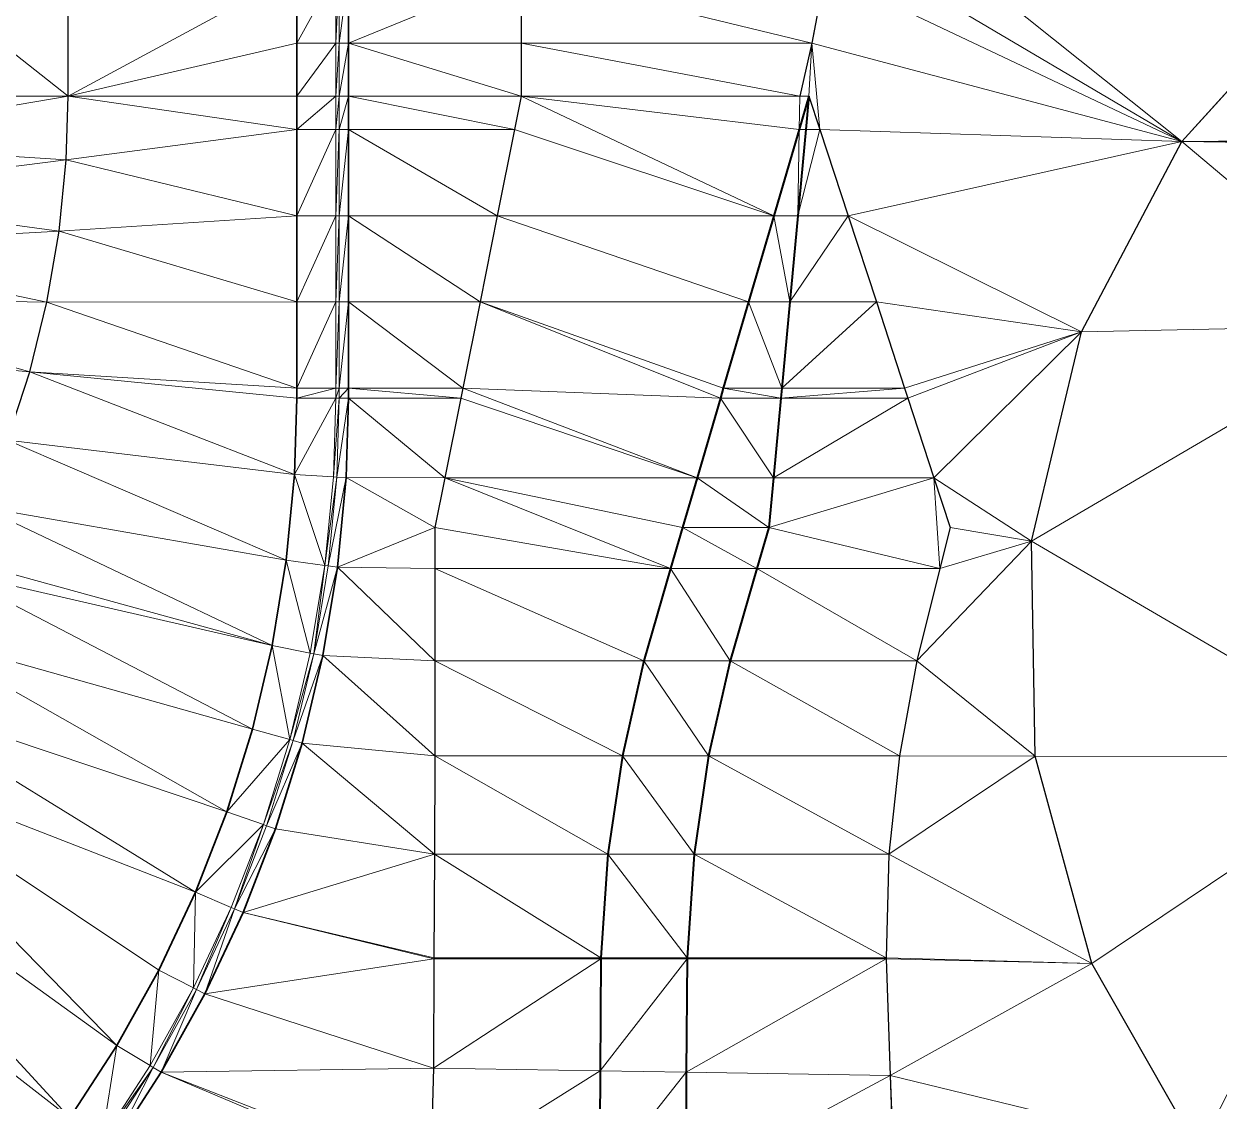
# Model space of a CAD drawing. Header units: metres. Extents: x 246428 to 246884, y 7418966 to 7419490.
# Drawn here: x 246764.42 to 246778.27, y 7419380.21 to 7419392.69 of the extents above; entities that cross this region are included whole.
import ezdxf

# ---------------------------------------------------------------- set-up
doc = ezdxf.new("R2010")
doc.units = ezdxf.units.M
doc.linetypes.add('blank name', pattern=[0])
doc.linetypes.add('HIDDEN', pattern=[9.525, 6.35, -3.175])
doc.layers.add('_12D_UNMAPPED', color=7, linetype='Continuous')
for name, color, linetype, lineweight in [('BATTER', 250, 'HIDDEN', 25), ('DRAINAGE_SWALE', 7, 'CHANNEL_DASHDOT_X4', 40), ('GRADELINES', 250, 'HIDDEN', 25)]:
    doc.layers.add(name, color=color, linetype=linetype, lineweight=lineweight)
for name, color, linetype, lineweight, true_color in [('KERB_BACK', 7, 'Continuous', 35, 0x5fd2ff), ('KERB_LINE', 7, 'Continuous', 18, 0xb9b9b9), ('KERB_LIP', 7, 'Continuous', 35, 0x5fd2ff), ('KERB_TOP', 7, 'Continuous', 18, 0xb9b9b9)]:
    doc.layers.add(name, color=color, linetype=linetype, lineweight=lineweight, true_color=true_color)
doc.styles.get("Standard").update_dxf_attribs({"font": 'romans.shx', "width": 0.65})
doc.linetypes.add('CHANNEL_DASHDOT_X4', pattern='A,6,-1,1,-1,0.004,[">",Standard,S=4,R=0,X=0,Y=-1.7144],0.004,1,-1,6,-1,1,-1', length=20.008)

msp = doc.modelspace()

# ---------------------------------------------------------------- linework, layer by layer
at = {"layer": '_12D_UNMAPPED', "color": 3, "linetype": 'blank name', "lineweight": 0}
for points in [[(246773.966, 7419394.42, 35.722), (246777.837, 7419391.329, 36.244), (246773.803, 7419393.712, 35.729)], [(246777.837, 7419391.329, 36.244), (246773.966, 7419394.42, 35.722), (246779.511, 7419393.176, 36.268)], [(246764.929, 7419391.855, 36.16), (246761.779, 7419391.855, 36.138), (246761.779, 7419394.343, 36.16)], [(246764.929, 7419394.343, 36.204), (246764.929, 7419391.855, 36.16), (246761.779, 7419394.343, 36.16)], [(246764.929, 7419391.855, 36.16), (246764.929, 7419394.343, 36.204), (246767.579, 7419393.287, 36.215)], [(246773.803, 7419393.712, 35.729), (246777.837, 7419391.329, 36.244), (246773.701, 7419393.287, 35.733)], [(246764.929, 7419391.855, 36.16), (246767.579, 7419393.287, 36.215), (246767.579, 7419392.469, 36.197)], [(246767.579, 7419392.469, 36.197), (246768.029, 7419393.287, 36.19), (246768.029, 7419392.469, 36.172)], [(246767.579, 7419392.469, 36.197), (246767.579, 7419393.287, 36.215), (246768.029, 7419393.287, 36.19)], [(246768.029, 7419392.469, 36.172), (246768.029, 7419393.287, 36.19), (246768.069, 7419393.287, 36.34)], [(246768.029, 7419392.469, 36.172), (246768.069, 7419393.287, 36.34), (246768.069, 7419392.469, 36.322)], [(246768.069, 7419392.469, 36.322), (246768.069, 7419393.287, 36.34), (246768.179, 7419393.287, 36.34)], [(246768.069, 7419392.469, 36.322), (246768.179, 7419393.287, 36.34), (246768.179, 7419392.469, 36.322)], [(246768.179, 7419392.469, 36.322), (246768.179, 7419393.287, 36.34), (246770.179, 7419393.287, 36.32)], [(246768.179, 7419392.469, 36.322), (246770.179, 7419393.287, 36.32), (246770.179, 7419392.469, 36.302)], [(246770.179, 7419393.287, 36.32), (246773.701, 7419393.287, 35.733), (246773.55, 7419392.469, 35.741)], [(246770.179, 7419392.469, 36.302), (246770.179, 7419393.287, 36.32), (246773.55, 7419392.469, 35.741)], [(246773.701, 7419393.287, 35.733), (246777.837, 7419391.329, 36.244), (246773.55, 7419392.469, 35.741)], [(246780.379, 7419391.352, 36.257), (246777.837, 7419391.329, 36.244), (246779.511, 7419393.176, 36.268)], [(246764.929, 7419391.855, 36.16), (246767.579, 7419392.469, 36.197), (246767.579, 7419391.855, 36.18)], [(246767.579, 7419391.855, 36.18), (246767.579, 7419392.469, 36.197), (246768.029, 7419392.469, 36.172)], [(246767.579, 7419391.855, 36.18), (246768.029, 7419392.469, 36.172), (246768.029, 7419391.855, 36.155)], [(246768.029, 7419391.855, 36.155), (246768.029, 7419392.469, 36.172), (246768.069, 7419392.469, 36.322)], [(246768.029, 7419391.855, 36.155), (246768.069, 7419392.469, 36.322), (246768.069, 7419391.855, 36.305)], [(246768.069, 7419391.855, 36.305), (246768.069, 7419392.469, 36.322), (246768.179, 7419392.469, 36.322)], [(246768.069, 7419391.855, 36.305), (246768.179, 7419392.469, 36.322), (246768.179, 7419391.855, 36.305)], [(246768.179, 7419391.855, 36.305), (246768.179, 7419392.469, 36.322), (246770.179, 7419391.855, 36.285)], [(246768.179, 7419392.469, 36.322), (246770.179, 7419392.469, 36.302), (246770.179, 7419391.855, 36.285)], [(246770.179, 7419392.469, 36.302), (246773.55, 7419392.469, 35.741), (246773.409, 7419391.855, 35.746)], [(246770.179, 7419391.855, 36.285), (246770.179, 7419392.469, 36.302), (246773.409, 7419391.855, 35.746)], [(246773.409, 7419391.855, 35.746), (246773.55, 7419392.469, 35.741), (246773.514, 7419391.855, 35.748)], [(246773.55, 7419392.469, 35.741), (246773.64, 7419391.469, 35.782), (246773.514, 7419391.855, 35.748)], [(246777.837, 7419391.329, 36.244), (246773.64, 7419391.469, 35.782), (246773.55, 7419392.469, 35.741)], [(246764.929, 7419391.855, 36.16), (246764.906, 7419391.118, 36.146), (246761.763, 7419391.317, 36.132)], [(246764.929, 7419391.855, 36.16), (246761.763, 7419391.317, 36.132), (246761.779, 7419391.855, 36.138)], [(246764.906, 7419391.118, 36.146), (246764.929, 7419391.855, 36.16), (246767.579, 7419391.469, 36.168)], [(246767.579, 7419391.469, 36.168), (246764.929, 7419391.855, 36.16), (246767.579, 7419391.855, 36.18)], [(246764.929, 7419391.855, 36.16), (246767.579, 7419391.855, 36.18), (246767.579, 7419391.855, 36.18)], [(246768.029, 7419391.469, 36.143), (246767.579, 7419391.469, 36.168), (246768.029, 7419391.855, 36.155)], [(246767.579, 7419391.469, 36.168), (246767.579, 7419391.855, 36.18), (246768.029, 7419391.855, 36.155)], [(246767.579, 7419391.855, 36.18), (246768.029, 7419391.855, 36.155), (246768.029, 7419391.855, 36.155)], [(246767.579, 7419391.855, 36.18), (246767.579, 7419391.855, 36.18), (246768.029, 7419391.855, 36.155)], [(246768.069, 7419391.469, 36.293), (246768.029, 7419391.469, 36.143), (246768.069, 7419391.855, 36.305)], [(246768.029, 7419391.469, 36.143), (246768.029, 7419391.855, 36.155), (246768.069, 7419391.855, 36.305)], [(246768.029, 7419391.855, 36.155), (246768.029, 7419391.855, 36.155), (246768.069, 7419391.855, 36.305)], [(246768.029, 7419391.855, 36.155), (246768.069, 7419391.855, 36.305), (246768.069, 7419391.855, 36.305)], [(246768.179, 7419391.469, 36.293), (246768.069, 7419391.469, 36.293), (246768.179, 7419391.855, 36.305)], [(246768.069, 7419391.469, 36.293), (246768.069, 7419391.855, 36.305), (246768.179, 7419391.855, 36.305)], [(246768.069, 7419391.855, 36.305), (246768.069, 7419391.855, 36.305), (246768.179, 7419391.855, 36.305)], [(246768.069, 7419391.855, 36.305), (246768.179, 7419391.855, 36.305), (246768.179, 7419391.855, 36.305)], [(246770.102, 7419391.469, 36.274), (246768.179, 7419391.855, 36.305), (246770.179, 7419391.855, 36.285)], [(246768.179, 7419391.855, 36.305), (246768.179, 7419391.855, 36.305), (246770.179, 7419391.855, 36.285)], [(246770.102, 7419391.469, 36.274), (246768.179, 7419391.469, 36.293), (246768.179, 7419391.855, 36.305)], [(246770.102, 7419391.469, 36.274), (246770.179, 7419391.855, 36.285), (246770.179, 7419391.855, 36.285)], [(246773.107, 7419390.469, 35.72), (246770.102, 7419391.469, 36.274), (246770.179, 7419391.855, 36.285)], [(246770.179, 7419391.855, 36.285), (246773.409, 7419391.855, 35.746), (246770.179, 7419391.855, 36.285)], [(246773.409, 7419391.855, 35.746), (246773.4, 7419391.469, 35.74), (246770.179, 7419391.855, 36.285)], [(246773.4, 7419391.469, 35.74), (246773.107, 7419390.469, 35.72), (246770.179, 7419391.855, 36.285)], [(246773.514, 7419391.855, 35.748), (246773.4, 7419391.469, 35.74), (246773.409, 7419391.855, 35.746)], [(246773.478, 7419391.469, 35.741), (246773.4, 7419391.469, 35.74), (246773.514, 7419391.855, 35.748)], [(246773.64, 7419391.469, 35.782), (246773.478, 7419391.469, 35.741), (246773.514, 7419391.855, 35.748)], [(246764.906, 7419391.118, 36.146), (246767.579, 7419391.469, 36.168), (246767.579, 7419390.469, 36.148)], [(246767.579, 7419390.469, 36.148), (246767.579, 7419391.469, 36.168), (246768.029, 7419391.469, 36.143)], [(246767.579, 7419390.469, 36.148), (246768.029, 7419391.469, 36.143), (246768.029, 7419390.469, 36.123)], [(246768.029, 7419390.469, 36.123), (246768.029, 7419391.469, 36.143), (246768.069, 7419391.469, 36.293)], [(246768.029, 7419390.469, 36.123), (246768.069, 7419391.469, 36.293), (246768.069, 7419390.469, 36.273)], [(246768.069, 7419390.469, 36.273), (246768.069, 7419391.469, 36.293), (246768.179, 7419391.469, 36.293)], [(246768.069, 7419390.469, 36.273), (246768.179, 7419391.469, 36.293), (246768.179, 7419390.469, 36.273)], [(246768.179, 7419390.469, 36.273), (246768.179, 7419391.469, 36.293), (246769.902, 7419390.469, 36.256)], [(246768.179, 7419391.469, 36.293), (246770.102, 7419391.469, 36.274), (246769.902, 7419390.469, 36.256)], [(246769.902, 7419390.469, 36.256), (246770.102, 7419391.469, 36.274), (246773.107, 7419390.469, 35.72)], [(246773.107, 7419390.469, 35.72), (246773.4, 7419391.469, 35.74), (246773.385, 7419390.469, 35.725)], [(246773.385, 7419390.469, 35.725), (246773.64, 7419391.469, 35.782), (246773.968, 7419390.469, 35.871)], [(246773.4, 7419391.469, 35.74), (246773.478, 7419391.469, 35.741), (246773.385, 7419390.469, 35.725)], [(246773.385, 7419390.469, 35.725), (246773.478, 7419391.469, 35.741), (246773.64, 7419391.469, 35.782)], [(246773.968, 7419390.469, 35.871), (246773.64, 7419391.469, 35.782), (246777.837, 7419391.329, 36.244)], [(246764.906, 7419391.118, 36.146), (246761.704, 7419390.712, 36.125), (246761.763, 7419391.317, 36.132)], [(246776.674, 7419389.123, 36.219), (246773.968, 7419390.469, 35.871), (246777.837, 7419391.329, 36.244)], [(246780.369, 7419389.201, 36.239), (246776.674, 7419389.123, 36.219), (246777.837, 7419391.329, 36.244)], [(246780.379, 7419391.352, 36.257), (246780.372, 7419391.321, 36.257), (246777.837, 7419391.329, 36.244)], [(246780.369, 7419391.29, 36.257), (246780.369, 7419389.201, 36.239), (246777.837, 7419391.329, 36.244)], [(246780.372, 7419391.321, 36.257), (246780.369, 7419391.29, 36.257), (246777.837, 7419391.329, 36.244)], [(246780.369, 7419391.29, 36.257), (246780.369, 7419391.29, 36.257), (246777.837, 7419391.329, 36.244)], [(246764.906, 7419391.118, 36.146), (246764.824, 7419390.289, 36.131), (246761.704, 7419390.712, 36.125)], [(246764.824, 7419390.289, 36.131), (246764.906, 7419391.118, 36.146), (246767.579, 7419390.469, 36.148)], [(246764.824, 7419390.289, 36.131), (246761.604, 7419390.112, 36.118), (246761.704, 7419390.712, 36.125)], [(246764.824, 7419390.289, 36.131), (246767.579, 7419390.469, 36.148), (246767.579, 7419389.469, 36.128)], [(246767.579, 7419389.469, 36.128), (246767.579, 7419390.469, 36.148), (246768.029, 7419390.469, 36.123)], [(246767.579, 7419389.469, 36.128), (246768.029, 7419390.469, 36.123), (246768.029, 7419389.469, 36.103)], [(246768.029, 7419389.469, 36.103), (246768.069, 7419390.469, 36.273), (246768.069, 7419389.469, 36.253)], [(246768.029, 7419389.469, 36.103), (246768.029, 7419390.469, 36.123), (246768.069, 7419390.469, 36.273)], [(246768.069, 7419389.469, 36.253), (246768.179, 7419390.469, 36.273), (246768.179, 7419389.469, 36.253)], [(246768.069, 7419389.469, 36.253), (246768.069, 7419390.469, 36.273), (246768.179, 7419390.469, 36.273)], [(246768.179, 7419389.469, 36.253), (246768.179, 7419390.469, 36.273), (246769.702, 7419389.469, 36.238)], [(246769.702, 7419389.469, 36.238), (246768.179, 7419390.469, 36.273), (246769.902, 7419390.469, 36.256)], [(246769.702, 7419389.469, 36.238), (246769.902, 7419390.469, 36.256), (246772.815, 7419389.469, 35.699)], [(246769.902, 7419390.469, 36.256), (246773.107, 7419390.469, 35.72), (246772.815, 7419389.469, 35.699)], [(246772.815, 7419389.469, 35.699), (246773.107, 7419390.469, 35.72), (246773.292, 7419389.469, 35.709)], [(246773.107, 7419390.469, 35.72), (246773.385, 7419390.469, 35.725), (246773.292, 7419389.469, 35.709)], [(246773.292, 7419389.469, 35.709), (246773.385, 7419390.469, 35.725), (246773.968, 7419390.469, 35.871)], [(246773.292, 7419389.469, 35.709), (246773.968, 7419390.469, 35.871), (246774.296, 7419389.469, 35.96)], [(246774.296, 7419389.469, 35.96), (246773.968, 7419390.469, 35.871), (246776.674, 7419389.123, 36.219)], [(246764.824, 7419390.289, 36.131), (246764.682, 7419389.468, 36.116), (246761.604, 7419390.112, 36.118)], [(246764.682, 7419389.468, 36.116), (246764.824, 7419390.289, 36.131), (246767.579, 7419389.469, 36.128)], [(246764.682, 7419389.468, 36.116), (246761.462, 7419389.521, 36.111), (246761.604, 7419390.112, 36.118)], [(246764.482, 7419388.659, 36.101), (246761.28, 7419388.94, 36.104), (246761.462, 7419389.521, 36.111)], [(246764.682, 7419389.468, 36.116), (246764.482, 7419388.659, 36.101), (246761.462, 7419389.521, 36.111)], [(246764.482, 7419388.659, 36.101), (246764.682, 7419389.468, 36.116), (246767.579, 7419388.469, 36.107)], [(246764.682, 7419389.468, 36.116), (246767.579, 7419389.469, 36.128), (246767.579, 7419388.469, 36.107)], [(246767.579, 7419388.469, 36.107), (246767.579, 7419389.469, 36.128), (246768.029, 7419389.469, 36.103)], [(246767.579, 7419388.469, 36.107), (246768.029, 7419389.469, 36.103), (246768.029, 7419388.469, 36.082)], [(246768.029, 7419388.469, 36.082), (246768.069, 7419389.469, 36.253), (246768.069, 7419388.469, 36.232)], [(246768.029, 7419388.469, 36.082), (246768.029, 7419389.469, 36.103), (246768.069, 7419389.469, 36.253)], [(246768.069, 7419388.469, 36.232), (246768.069, 7419389.469, 36.253), (246768.179, 7419389.469, 36.253)], [(246768.069, 7419388.469, 36.232), (246768.179, 7419389.469, 36.253), (246768.179, 7419388.469, 36.232)], [(246768.179, 7419388.469, 36.232), (246768.179, 7419389.469, 36.253), (246769.502, 7419388.469, 36.219)], [(246768.179, 7419389.469, 36.253), (246769.702, 7419389.469, 36.238), (246769.502, 7419388.469, 36.219)], [(246769.502, 7419388.469, 36.219), (246769.702, 7419389.469, 36.238), (246772.488, 7419388.355, 35.677)], [(246769.702, 7419389.469, 36.238), (246772.522, 7419388.469, 35.679), (246772.488, 7419388.355, 35.677)], [(246769.702, 7419389.469, 36.238), (246772.815, 7419389.469, 35.699), (246772.522, 7419388.469, 35.679)], [(246772.522, 7419388.469, 35.679), (246772.815, 7419389.469, 35.699), (246773.199, 7419388.469, 35.693)], [(246772.815, 7419389.469, 35.699), (246773.292, 7419389.469, 35.709), (246773.199, 7419388.469, 35.693)], [(246773.199, 7419388.469, 35.693), (246773.292, 7419389.469, 35.709), (246774.296, 7419389.469, 35.96)], [(246773.199, 7419388.469, 35.693), (246774.296, 7419389.469, 35.96), (246774.623, 7419388.469, 36.049)], [(246774.623, 7419388.469, 36.049), (246774.296, 7419389.469, 35.96), (246776.674, 7419389.123, 36.219)], [(246780.369, 7419389.201, 36.239), (246776.094, 7419386.698, 36.195), (246776.674, 7419389.123, 36.219)], [(246780.369, 7419389.201, 36.239), (246780.369, 7419384.201, 36.195), (246776.094, 7419386.698, 36.195)], [(246774.66, 7419388.355, 36.059), (246774.623, 7419388.469, 36.049), (246776.674, 7419389.123, 36.219)], [(246774.963, 7419387.431, 36.141), (246774.66, 7419388.355, 36.059), (246776.674, 7419389.123, 36.219)], [(246776.094, 7419386.698, 36.195), (246774.963, 7419387.431, 36.141), (246776.674, 7419389.123, 36.219)], [(246764.482, 7419388.659, 36.101), (246764.225, 7419387.866, 36.086), (246761.28, 7419388.94, 36.104)], [(246764.225, 7419387.866, 36.086), (246764.482, 7419388.659, 36.101), (246767.552, 7419387.469, 36.085)], [(246764.482, 7419388.659, 36.101), (246767.579, 7419388.355, 36.105), (246767.552, 7419387.469, 36.085)], [(246764.482, 7419388.659, 36.101), (246767.579, 7419388.469, 36.107), (246767.579, 7419388.355, 36.105)], [(246767.579, 7419388.355, 36.105), (246767.579, 7419388.469, 36.107), (246768.029, 7419388.469, 36.082)], [(246767.579, 7419388.355, 36.105), (246768.029, 7419388.469, 36.082), (246768.029, 7419388.355, 36.08)], [(246768.029, 7419388.355, 36.08), (246768.029, 7419388.469, 36.082), (246768.069, 7419388.469, 36.232)], [(246768.029, 7419388.355, 36.08), (246768.069, 7419388.469, 36.232), (246768.069, 7419388.355, 36.23)], [(246768.069, 7419388.355, 36.23), (246768.069, 7419388.469, 36.232), (246768.179, 7419388.469, 36.232)], [(246768.069, 7419388.355, 36.23), (246768.179, 7419388.469, 36.232), (246768.179, 7419388.355, 36.23)], [(246768.179, 7419388.469, 36.232), (246769.502, 7419388.469, 36.219), (246769.479, 7419388.355, 36.217)], [(246768.179, 7419388.355, 36.23), (246768.179, 7419388.469, 36.232), (246769.479, 7419388.355, 36.217)], [(246769.479, 7419388.355, 36.217), (246769.502, 7419388.469, 36.219), (246772.218, 7419387.431, 35.658)], [(246769.502, 7419388.469, 36.219), (246772.488, 7419388.355, 35.677), (246772.218, 7419387.431, 35.658)], [(246772.488, 7419388.355, 35.677), (246772.522, 7419388.469, 35.679), (246773.188, 7419388.355, 35.691)], [(246772.522, 7419388.469, 35.679), (246773.199, 7419388.469, 35.693), (246773.188, 7419388.355, 35.691)], [(246773.188, 7419388.355, 35.691), (246774.623, 7419388.469, 36.049), (246774.66, 7419388.355, 36.059)], [(246773.188, 7419388.355, 35.691), (246773.199, 7419388.469, 35.693), (246774.623, 7419388.469, 36.049)], [(246767.552, 7419387.469, 36.085), (246767.579, 7419388.355, 36.105), (246768.029, 7419388.355, 36.08)], [(246767.552, 7419387.469, 36.085), (246768.029, 7419388.355, 36.08), (246768.002, 7419387.442, 36.06)], [(246768.002, 7419387.442, 36.06), (246768.069, 7419388.355, 36.23), (246768.042, 7419387.439, 36.21)], [(246768.002, 7419387.442, 36.06), (246768.029, 7419388.355, 36.08), (246768.069, 7419388.355, 36.23)], [(246768.042, 7419387.439, 36.21), (246768.179, 7419388.355, 36.23), (246768.151, 7419387.433, 36.21)], [(246768.042, 7419387.439, 36.21), (246768.069, 7419388.355, 36.23), (246768.179, 7419388.355, 36.23)], [(246768.151, 7419387.433, 36.21), (246768.179, 7419388.355, 36.23), (246769.295, 7419387.431, 36.199)], [(246768.179, 7419388.355, 36.23), (246769.479, 7419388.355, 36.217), (246769.295, 7419387.431, 36.199)], [(246769.295, 7419387.431, 36.199), (246769.479, 7419388.355, 36.217), (246772.218, 7419387.431, 35.658)], [(246772.218, 7419387.431, 35.658), (246772.488, 7419388.355, 35.677), (246773.103, 7419387.431, 35.676)], [(246772.488, 7419388.355, 35.677), (246773.188, 7419388.355, 35.691), (246773.103, 7419387.431, 35.676)], [(246773.103, 7419387.431, 35.676), (246773.188, 7419388.355, 35.691), (246774.66, 7419388.355, 36.059)], [(246773.103, 7419387.431, 35.676), (246774.66, 7419388.355, 36.059), (246774.963, 7419387.431, 36.141)], [(246763.912, 7419387.094, 36.071), (246764.225, 7419387.866, 36.086), (246767.457, 7419386.474, 36.063)], [(246764.225, 7419387.866, 36.086), (246767.552, 7419387.469, 36.085), (246767.457, 7419386.474, 36.063)], [(246767.457, 7419386.474, 36.063), (246767.552, 7419387.469, 36.085), (246767.904, 7419386.416, 36.038)], [(246767.552, 7419387.469, 36.085), (246768.002, 7419387.442, 36.06), (246767.904, 7419386.416, 36.038)], [(246767.904, 7419386.416, 36.038), (246768.002, 7419387.442, 36.06), (246768.042, 7419387.439, 36.21)], [(246767.904, 7419386.416, 36.038), (246768.042, 7419387.439, 36.21), (246767.943, 7419386.41, 36.188)], [(246767.943, 7419386.41, 36.188), (246768.042, 7419387.439, 36.21), (246768.151, 7419387.433, 36.21)], [(246767.943, 7419386.41, 36.188), (246768.151, 7419387.433, 36.21), (246768.052, 7419386.396, 36.188)], [(246768.052, 7419386.396, 36.188), (246768.151, 7419387.433, 36.21), (246769.18, 7419386.855, 36.188)], [(246768.151, 7419387.433, 36.21), (246769.295, 7419387.431, 36.199), (246769.18, 7419386.855, 36.188)], [(246768.151, 7419387.433, 36.21), (246769.18, 7419386.855, 36.188), (246769.18, 7419386.855, 36.188)], [(246769.18, 7419386.855, 36.188), (246769.295, 7419387.431, 36.199), (246771.91, 7419386.38, 35.637)], [(246769.295, 7419387.431, 36.199), (246772.218, 7419387.431, 35.658), (246772.049, 7419386.855, 35.646)], [(246769.295, 7419387.431, 36.199), (246772.049, 7419386.855, 35.646), (246772.049, 7419386.855, 35.646)], [(246769.295, 7419387.431, 36.199), (246772.049, 7419386.855, 35.646), (246771.91, 7419386.38, 35.637)], [(246772.049, 7419386.855, 35.646), (246772.218, 7419387.431, 35.658), (246773.049, 7419386.855, 35.666)], [(246772.218, 7419387.431, 35.658), (246773.103, 7419387.431, 35.676), (246773.049, 7419386.855, 35.666)], [(246773.049, 7419386.855, 35.666), (246774.963, 7419387.431, 36.141), (246775.032, 7419386.38, 36.187)], [(246773.049, 7419386.855, 35.666), (246773.103, 7419387.431, 35.676), (246774.963, 7419387.431, 36.141)], [(246774.963, 7419387.431, 36.141), (246775.152, 7419386.855, 36.192), (246775.032, 7419386.38, 36.187)], [(246775.152, 7419386.855, 36.192), (246774.963, 7419387.431, 36.141), (246776.094, 7419386.698, 36.195)], [(246763.623, 7419386.494, 36.059), (246763.912, 7419387.094, 36.071), (246767.294, 7419385.487, 36.04)], [(246763.912, 7419387.094, 36.071), (246767.457, 7419386.474, 36.063), (246767.294, 7419385.487, 36.04)], [(246768.052, 7419386.396, 36.188), (246769.18, 7419386.855, 36.188), (246769.18, 7419386.38, 36.178)], [(246769.18, 7419386.855, 36.188), (246769.18, 7419386.855, 36.188), (246769.18, 7419386.38, 36.178)], [(246769.18, 7419386.38, 36.178), (246769.18, 7419386.855, 36.188), (246771.91, 7419386.38, 35.637)], [(246771.91, 7419386.38, 35.637), (246772.049, 7419386.855, 35.646), (246772.91, 7419386.38, 35.657)], [(246772.049, 7419386.855, 35.646), (246772.049, 7419386.855, 35.646), (246772.91, 7419386.38, 35.657)], [(246772.049, 7419386.855, 35.646), (246773.049, 7419386.855, 35.666), (246773.049, 7419386.855, 35.666)], [(246772.049, 7419386.855, 35.646), (246773.049, 7419386.855, 35.666), (246772.91, 7419386.38, 35.657)], [(246772.91, 7419386.38, 35.657), (246773.049, 7419386.855, 35.666), (246775.032, 7419386.38, 36.187)], [(246773.049, 7419386.855, 35.666), (246773.049, 7419386.855, 35.666), (246775.032, 7419386.38, 36.187)], [(246775.152, 7419386.855, 36.192), (246775.152, 7419386.855, 36.192), (246775.032, 7419386.38, 36.187)], [(246775.032, 7419386.38, 36.187), (246775.152, 7419386.855, 36.192), (246776.094, 7419386.698, 36.195)], [(246775.152, 7419386.855, 36.192), (246775.152, 7419386.855, 36.192), (246776.094, 7419386.698, 36.195)], [(246774.767, 7419385.309, 36.177), (246775.032, 7419386.38, 36.187), (246776.094, 7419386.698, 36.195)], [(246776.136, 7419384.205, 36.174), (246774.767, 7419385.309, 36.177), (246776.094, 7419386.698, 36.195)], [(246780.369, 7419384.201, 36.195), (246776.136, 7419384.205, 36.174), (246776.094, 7419386.698, 36.195)], [(246763.545, 7419386.347, 36.056), (246763.622, 7419386.494, 36.059), (246767.294, 7419385.487, 36.04)], [(246763.622, 7419386.494, 36.059), (246763.623, 7419386.494, 36.059), (246767.294, 7419385.487, 36.04)], [(246767.294, 7419385.487, 36.04), (246767.457, 7419386.474, 36.063), (246767.735, 7419385.399, 36.015)], [(246767.457, 7419386.474, 36.063), (246767.904, 7419386.416, 36.038), (246767.735, 7419385.399, 36.015)], [(246767.735, 7419385.399, 36.015), (246767.904, 7419386.416, 36.038), (246767.774, 7419385.391, 36.165)], [(246767.904, 7419386.416, 36.038), (246767.943, 7419386.41, 36.188), (246767.774, 7419385.391, 36.165)], [(246767.774, 7419385.391, 36.165), (246767.943, 7419386.41, 36.188), (246768.052, 7419386.396, 36.188)], [(246767.774, 7419385.391, 36.165), (246768.052, 7419386.396, 36.188), (246767.882, 7419385.369, 36.165)], [(246767.882, 7419385.369, 36.165), (246768.052, 7419386.396, 36.188), (246769.18, 7419385.309, 36.155)], [(246768.052, 7419386.396, 36.188), (246769.18, 7419386.38, 36.178), (246769.18, 7419385.309, 36.155)], [(246769.18, 7419385.309, 36.155), (246769.18, 7419386.38, 36.178), (246771.601, 7419385.309, 35.615)], [(246769.18, 7419386.38, 36.178), (246771.91, 7419386.38, 35.637), (246771.601, 7419385.309, 35.615)], [(246771.601, 7419385.309, 35.615), (246771.91, 7419386.38, 35.637), (246772.601, 7419385.309, 35.635)], [(246771.91, 7419386.38, 35.637), (246772.91, 7419386.38, 35.657), (246772.601, 7419385.309, 35.635)], [(246772.601, 7419385.309, 35.635), (246772.91, 7419386.38, 35.657), (246774.767, 7419385.309, 36.177)], [(246772.91, 7419386.38, 35.657), (246775.032, 7419386.38, 36.187), (246774.767, 7419385.309, 36.177)], [(246763.125, 7419385.627, 36.041), (246763.545, 7419386.347, 36.056), (246767.064, 7419384.515, 36.017)], [(246763.545, 7419386.347, 36.056), (246767.294, 7419385.487, 36.04), (246767.064, 7419384.515, 36.017)], [(246762.655, 7419384.939, 36.026), (246763.125, 7419385.627, 36.041), (246766.767, 7419383.56, 36.001)], [(246763.125, 7419385.627, 36.041), (246767.064, 7419384.515, 36.017), (246766.767, 7419383.56, 36.001)], [(246767.064, 7419384.515, 36.017), (246767.294, 7419385.487, 36.04), (246767.498, 7419384.396, 35.992)], [(246767.294, 7419385.487, 36.04), (246767.735, 7419385.399, 36.015), (246767.498, 7419384.396, 35.992)], [(246767.498, 7419384.396, 35.992), (246767.735, 7419385.399, 36.015), (246767.774, 7419385.391, 36.165)], [(246767.498, 7419384.396, 35.992), (246767.774, 7419385.391, 36.165), (246767.536, 7419384.385, 36.142)], [(246767.536, 7419384.385, 36.142), (246767.774, 7419385.391, 36.165), (246767.882, 7419385.369, 36.165)], [(246767.536, 7419384.385, 36.142), (246767.882, 7419385.369, 36.165), (246767.642, 7419384.356, 36.142)], [(246767.642, 7419384.356, 36.142), (246767.882, 7419385.369, 36.165), (246769.18, 7419384.209, 36.132)], [(246767.882, 7419385.369, 36.165), (246769.18, 7419385.309, 36.155), (246769.18, 7419384.209, 36.132)], [(246769.18, 7419385.309, 36.155), (246771.601, 7419385.309, 35.615), (246771.352, 7419384.209, 35.593)], [(246769.18, 7419384.209, 36.132), (246769.18, 7419385.309, 36.155), (246771.352, 7419384.209, 35.593)], [(246771.352, 7419384.209, 35.593), (246771.601, 7419385.309, 35.615), (246772.352, 7419384.209, 35.613)], [(246771.601, 7419385.309, 35.615), (246772.601, 7419385.309, 35.635), (246772.352, 7419384.209, 35.613)], [(246772.352, 7419384.209, 35.613), (246772.601, 7419385.309, 35.635), (246774.563, 7419384.209, 36.166)], [(246772.601, 7419385.309, 35.635), (246774.767, 7419385.309, 36.177), (246774.563, 7419384.209, 36.166)], [(246774.563, 7419384.209, 36.166), (246774.767, 7419385.309, 36.177), (246776.136, 7419384.205, 36.174)], [(246762.136, 7419384.287, 36.011), (246762.655, 7419384.939, 36.026), (246766.405, 7419382.628, 35.987)], [(246762.655, 7419384.939, 36.026), (246766.767, 7419383.56, 36.001), (246766.405, 7419382.628, 35.987)], [(246766.767, 7419383.56, 36.001), (246767.064, 7419384.515, 36.017), (246767.498, 7419384.396, 35.992)], [(246766.767, 7419383.56, 36.001), (246767.498, 7419384.396, 35.992), (246767.191, 7419383.412, 35.976)], [(246767.191, 7419383.412, 35.976), (246767.498, 7419384.396, 35.992), (246767.536, 7419384.385, 36.142)], [(246767.191, 7419383.412, 35.976), (246767.536, 7419384.385, 36.142), (246767.229, 7419383.398, 36.126)], [(246767.229, 7419383.398, 36.126), (246767.536, 7419384.385, 36.142), (246767.642, 7419384.356, 36.142)], [(246767.229, 7419383.398, 36.126), (246767.642, 7419384.356, 36.142), (246767.333, 7419383.362, 36.126)], [(246767.333, 7419383.362, 36.126), (246767.642, 7419384.356, 36.142), (246769.174, 7419383.067, 36.139)], [(246767.642, 7419384.356, 36.142), (246769.18, 7419384.209, 36.132), (246769.174, 7419383.067, 36.139)], [(246761.573, 7419383.673, 35.996), (246762.136, 7419384.287, 36.011), (246765.494, 7419380.849, 35.958)], [(246762.136, 7419384.287, 36.011), (246766.405, 7419382.628, 35.987), (246765.98, 7419381.723, 35.971)], [(246762.136, 7419384.287, 36.011), (246765.98, 7419381.723, 35.971), (246765.494, 7419380.849, 35.958)], [(246769.174, 7419383.067, 36.139), (246769.18, 7419384.209, 36.132), (246771.184, 7419383.067, 35.571)], [(246769.18, 7419384.209, 36.132), (246771.352, 7419384.209, 35.593), (246771.184, 7419383.067, 35.571)], [(246771.184, 7419383.067, 35.571), (246771.352, 7419384.209, 35.593), (246772.184, 7419383.067, 35.591)], [(246771.352, 7419384.209, 35.593), (246772.352, 7419384.209, 35.613), (246772.184, 7419383.067, 35.591)], [(246772.184, 7419383.067, 35.591), (246772.352, 7419384.209, 35.613), (246774.442, 7419383.067, 36.155)], [(246772.352, 7419384.209, 35.613), (246774.563, 7419384.209, 36.166), (246774.442, 7419383.067, 36.155)], [(246774.442, 7419383.067, 36.155), (246774.563, 7419384.209, 36.166), (246776.136, 7419384.205, 36.174)], [(246776.795, 7419381.8, 36.155), (246774.442, 7419383.067, 36.155), (246776.136, 7419384.205, 36.174)], [(246780.369, 7419384.201, 36.195), (246776.795, 7419381.8, 36.155), (246776.136, 7419384.205, 36.174)], [(246780.369, 7419384.201, 36.195), (246778.03, 7419379.634, 36.142), (246776.795, 7419381.8, 36.155)], [(246780.369, 7419384.201, 36.195), (246780.369, 7419379.201, 36.151), (246778.03, 7419379.634, 36.142)], [(246760.967, 7419383.101, 35.981), (246761.573, 7419383.673, 35.996), (246764.949, 7419380.011, 35.942)], [(246761.573, 7419383.673, 35.996), (246765.494, 7419380.849, 35.958), (246764.949, 7419380.011, 35.942)], [(246766.405, 7419382.628, 35.987), (246766.767, 7419383.56, 36.001), (246767.191, 7419383.412, 35.976)], [(246766.405, 7419382.628, 35.987), (246767.191, 7419383.412, 35.976), (246766.819, 7419382.451, 35.962)], [(246766.819, 7419382.451, 35.962), (246767.191, 7419383.412, 35.976), (246766.855, 7419382.435, 36.112)], [(246767.191, 7419383.412, 35.976), (246767.229, 7419383.398, 36.126), (246766.855, 7419382.435, 36.112)], [(246766.855, 7419382.435, 36.112), (246767.229, 7419383.398, 36.126), (246767.333, 7419383.362, 36.126)], [(246766.855, 7419382.435, 36.112), (246767.333, 7419383.362, 36.126), (246766.956, 7419382.392, 36.112)], [(246766.956, 7419382.392, 36.112), (246767.333, 7419383.362, 36.126), (246769.174, 7419383.067, 36.139)], [(246760.967, 7419383.101, 35.981), (246764.949, 7419380.011, 35.942), (246764.348, 7419379.212, 35.931)], [(246766.956, 7419382.392, 36.112), (246769.174, 7419383.067, 36.139), (246769.168, 7419381.868, 36.119)], [(246769.168, 7419381.868, 36.119), (246769.174, 7419383.067, 36.139), (246771.102, 7419381.868, 35.548)], [(246769.174, 7419383.067, 36.139), (246771.184, 7419383.067, 35.571), (246771.102, 7419381.868, 35.548)], [(246771.102, 7419381.868, 35.548), (246771.184, 7419383.067, 35.571), (246772.102, 7419381.868, 35.568)], [(246771.184, 7419383.067, 35.571), (246772.184, 7419383.067, 35.591), (246772.102, 7419381.868, 35.568)], [(246772.102, 7419381.868, 35.568), (246772.184, 7419383.067, 35.591), (246774.411, 7419381.868, 36.145)], [(246772.184, 7419383.067, 35.591), (246774.442, 7419383.067, 36.155), (246774.411, 7419381.868, 36.145)], [(246774.411, 7419381.868, 36.145), (246774.442, 7419383.067, 36.155), (246776.795, 7419381.8, 36.155)], [(246765.98, 7419381.723, 35.971), (246766.405, 7419382.628, 35.987), (246766.381, 7419381.518, 35.946)], [(246766.405, 7419382.628, 35.987), (246766.819, 7419382.451, 35.962), (246766.381, 7419381.518, 35.946)], [(246766.381, 7419381.518, 35.946), (246766.819, 7419382.451, 35.962), (246766.416, 7419381.499, 36.096)], [(246766.819, 7419382.451, 35.962), (246766.855, 7419382.435, 36.112), (246766.416, 7419381.499, 36.096)], [(246766.416, 7419381.499, 36.096), (246766.855, 7419382.435, 36.112), (246766.514, 7419381.449, 36.096)], [(246766.855, 7419382.435, 36.112), (246766.956, 7419382.392, 36.112), (246766.514, 7419381.449, 36.096)], [(246766.514, 7419381.449, 36.096), (246766.956, 7419382.392, 36.112), (246769.168, 7419381.855, 36.118)], [(246766.956, 7419382.392, 36.112), (246769.168, 7419381.868, 36.119), (246769.168, 7419381.855, 36.118)], [(246766.514, 7419381.449, 36.096), (246769.168, 7419381.855, 36.118), (246769.161, 7419380.586, 36.097)], [(246769.161, 7419380.586, 36.097), (246769.168, 7419381.855, 36.118), (246771.102, 7419381.855, 35.547)], [(246769.161, 7419380.586, 36.097), (246771.102, 7419381.855, 35.547), (246771.093, 7419380.556, 35.522)], [(246769.168, 7419381.868, 36.119), (246771.102, 7419381.868, 35.548), (246771.102, 7419381.855, 35.547)], [(246769.168, 7419381.855, 36.118), (246769.168, 7419381.868, 36.119), (246771.102, 7419381.855, 35.547)], [(246771.093, 7419380.556, 35.522), (246771.102, 7419381.855, 35.547), (246772.102, 7419381.855, 35.567)], [(246771.093, 7419380.556, 35.522), (246772.102, 7419381.855, 35.567), (246772.093, 7419380.54, 35.542)], [(246771.102, 7419381.868, 35.548), (246772.102, 7419381.868, 35.568), (246772.102, 7419381.855, 35.567)], [(246771.102, 7419381.855, 35.547), (246771.102, 7419381.868, 35.548), (246772.102, 7419381.855, 35.567)], [(246772.093, 7419380.54, 35.542), (246772.102, 7419381.855, 35.567), (246774.411, 7419381.855, 36.145)], [(246772.093, 7419380.54, 35.542), (246774.411, 7419381.855, 36.145), (246774.456, 7419380.503, 36.133)], [(246772.102, 7419381.868, 35.568), (246774.411, 7419381.868, 36.145), (246774.411, 7419381.855, 36.145)], [(246772.102, 7419381.855, 35.567), (246772.102, 7419381.868, 35.568), (246774.411, 7419381.855, 36.145)], [(246774.411, 7419381.855, 36.145), (246774.411, 7419381.868, 36.145), (246776.795, 7419381.8, 36.155)], [(246774.456, 7419380.503, 36.133), (246774.411, 7419381.855, 36.145), (246776.795, 7419381.8, 36.155)], [(246765.494, 7419380.849, 35.958), (246765.98, 7419381.723, 35.971), (246765.879, 7419380.617, 35.933)], [(246765.98, 7419381.723, 35.971), (246766.381, 7419381.518, 35.946), (246765.879, 7419380.617, 35.933)], [(246778.03, 7419379.634, 36.142), (246774.456, 7419380.503, 36.133), (246776.795, 7419381.8, 36.155)], [(246765.879, 7419380.617, 35.933), (246766.381, 7419381.518, 35.946), (246765.914, 7419380.596, 36.083)], [(246766.381, 7419381.518, 35.946), (246766.416, 7419381.499, 36.096), (246765.914, 7419380.596, 36.083)], [(246765.914, 7419380.596, 36.083), (246766.416, 7419381.499, 36.096), (246766.008, 7419380.54, 36.083)], [(246766.416, 7419381.499, 36.096), (246766.514, 7419381.449, 36.096), (246766.008, 7419380.54, 36.083)], [(246766.008, 7419380.54, 36.083), (246766.514, 7419381.449, 36.096), (246769.161, 7419380.586, 36.097)], [(246764.949, 7419380.011, 35.942), (246765.494, 7419380.849, 35.958), (246765.318, 7419379.753, 35.917)], [(246765.494, 7419380.849, 35.958), (246765.879, 7419380.617, 35.933), (246765.318, 7419379.753, 35.917)], [(246765.318, 7419379.753, 35.917), (246765.879, 7419380.617, 35.933), (246765.914, 7419380.596, 36.083)], [(246765.318, 7419379.753, 35.917), (246765.914, 7419380.596, 36.083), (246765.35, 7419379.73, 36.067)], [(246765.35, 7419379.73, 36.067), (246765.914, 7419380.596, 36.083), (246765.441, 7419379.667, 36.067)], [(246765.914, 7419380.596, 36.083), (246766.008, 7419380.54, 36.083), (246765.441, 7419379.667, 36.067)], [(246766.008, 7419380.54, 36.083), (246769.161, 7419380.586, 36.097), (246769.129, 7419379.325, 36.08)], [(246769.129, 7419379.325, 36.08), (246769.161, 7419380.586, 36.097), (246771.093, 7419380.556, 35.522)], [(246769.129, 7419379.325, 36.08), (246771.093, 7419380.556, 35.522), (246771.089, 7419379.264, 35.497)], [(246771.089, 7419379.264, 35.497), (246771.093, 7419380.556, 35.522), (246772.093, 7419380.54, 35.542)], [(246765.441, 7419379.667, 36.067), (246766.008, 7419380.54, 36.083), (246769.125, 7419379.225, 36.08)], [(246766.008, 7419380.54, 36.083), (246769.129, 7419379.325, 36.08), (246769.125, 7419379.225, 36.08)], [(246771.089, 7419379.264, 35.497), (246772.093, 7419380.54, 35.542), (246772.088, 7419379.232, 35.517)], [(246772.088, 7419379.232, 35.517), (246772.093, 7419380.54, 35.542), (246774.456, 7419380.503, 36.133)], [(246772.088, 7419379.232, 35.517), (246774.456, 7419380.503, 36.133), (246774.504, 7419379.157, 36.121)], [(246774.504, 7419379.157, 36.121), (246774.456, 7419380.503, 36.133), (246778.03, 7419379.634, 36.142)]]:
    msp.add_3dface(points, dxfattribs=at)
at = {"layer": 'BATTER'}
for points in [[(246770.641, 7419403.201, 36.458), (246770.551, 7419402.231, 36.454), (246770.471, 7419401.26, 36.449), (246770.401, 7419400.289, 36.442), (246770.34, 7419399.316, 36.433), (246770.289, 7419398.344, 36.423), (246770.248, 7419397.37, 36.411), (246770.216, 7419396.397, 36.397), (246770.194, 7419395.423, 36.379), (246770.182, 7419394.449, 36.353), (246770.179, 7419393.712, 36.333), (246770.179, 7419393.469, 36.323), (246770.179, 7419393.287, 36.32), (246770.179, 7419392.469, 36.302), (246770.179, 7419391.855, 36.285)], [(246775.518, 7419402.726, 35.642), (246775.356, 7419401.811, 35.651), (246775.194, 7419400.895, 35.66), (246775.031, 7419399.977, 35.669), (246774.866, 7419399.057, 35.678), (246774.701, 7419398.135, 35.687), (246774.535, 7419397.21, 35.696), (246774.368, 7419396.283, 35.705), (246774.186, 7419395.353, 35.714), (246773.966, 7419394.42, 35.722), (246773.803, 7419393.712, 35.729), (246773.731, 7419393.469, 35.731), (246773.701, 7419393.287, 35.733), (246773.55, 7419392.469, 35.741), (246773.409, 7419391.855, 35.746)], [(246770.179, 7419391.855, 36.285), (246770.102, 7419391.469, 36.274), (246769.902, 7419390.469, 36.256), (246769.702, 7419389.469, 36.238), (246769.502, 7419388.469, 36.219), (246769.479, 7419388.355, 36.217), (246769.295, 7419387.431, 36.199), (246769.18, 7419386.855, 36.188), (246769.18, 7419386.855, 36.188), (246769.18, 7419386.38, 36.178), (246769.18, 7419385.309, 36.155), (246769.18, 7419384.209, 36.132), (246769.174, 7419383.067, 36.139), (246769.168, 7419381.868, 36.119), (246769.168, 7419381.855, 36.118), (246769.161, 7419380.586, 36.097), (246769.129, 7419379.325, 36.08)], [(246773.514, 7419391.855, 35.748), (246773.64, 7419391.469, 35.782), (246773.968, 7419390.469, 35.871), (246774.296, 7419389.469, 35.96), (246774.623, 7419388.469, 36.049), (246774.66, 7419388.355, 36.059), (246774.963, 7419387.431, 36.141), (246775.152, 7419386.855, 36.192), (246775.152, 7419386.855, 36.192), (246775.032, 7419386.38, 36.187), (246774.767, 7419385.309, 36.177), (246774.563, 7419384.209, 36.166), (246774.442, 7419383.067, 36.155), (246774.411, 7419381.868, 36.145), (246774.411, 7419381.855, 36.145), (246774.456, 7419380.503, 36.133), (246774.504, 7419379.157, 36.121)]]:
    msp.add_polyline3d(points, dxfattribs=at)
at = {"layer": 'DRAINAGE_SWALE'}
for points in [[(246773.514, 7419391.855, 35.748), (246773.4, 7419391.469, 35.74), (246773.107, 7419390.469, 35.72), (246772.815, 7419389.469, 35.699), (246772.522, 7419388.469, 35.679), (246772.488, 7419388.355, 35.677), (246772.218, 7419387.431, 35.658), (246772.049, 7419386.855, 35.646), (246772.049, 7419386.855, 35.646), (246771.91, 7419386.38, 35.637), (246771.601, 7419385.309, 35.615), (246771.352, 7419384.209, 35.593), (246771.184, 7419383.067, 35.571), (246771.102, 7419381.868, 35.548), (246771.102, 7419381.855, 35.547), (246771.093, 7419380.556, 35.522), (246771.089, 7419379.264, 35.497)], [(246773.514, 7419391.855, 35.748), (246773.478, 7419391.469, 35.741), (246773.385, 7419390.469, 35.725), (246773.292, 7419389.469, 35.709), (246773.199, 7419388.469, 35.693), (246773.188, 7419388.355, 35.691), (246773.103, 7419387.431, 35.676), (246773.049, 7419386.855, 35.666), (246773.049, 7419386.855, 35.666), (246772.91, 7419386.38, 35.657), (246772.601, 7419385.309, 35.635), (246772.352, 7419384.209, 35.613), (246772.184, 7419383.067, 35.591), (246772.102, 7419381.868, 35.568), (246772.102, 7419381.855, 35.567), (246772.093, 7419380.54, 35.542), (246772.088, 7419379.232, 35.517)]]:
    msp.add_polyline3d(points, dxfattribs=at)
at = {"layer": 'GRADELINES'}
for points in [[(246764.225, 7419387.866, 36.086), (246764.482, 7419388.659, 36.101), (246764.682, 7419389.468, 36.116), (246764.824, 7419390.289, 36.131), (246764.906, 7419391.118, 36.146), (246764.929, 7419391.855, 36.16), (246764.929, 7419394.343, 36.204), (246764.929, 7419395.284, 36.221), (246764.929, 7419396.284, 36.236), (246764.929, 7419396.284, 36.236), (246764.929, 7419400.284, 36.278), (246764.929, 7419403.986, 36.291)], [(246778.03, 7419379.634, 36.142), (246776.795, 7419381.8, 36.155), (246776.795, 7419381.8, 36.155), (246776.136, 7419384.205, 36.174), (246776.136, 7419384.205, 36.174), (246776.094, 7419386.698, 36.195), (246776.094, 7419386.698, 36.195), (246776.674, 7419389.123, 36.219), (246776.674, 7419389.123, 36.219), (246777.837, 7419391.329, 36.244), (246777.837, 7419391.329, 36.244), (246779.511, 7419393.176, 36.268), (246779.511, 7419393.176, 36.268), (246781.592, 7419394.55, 36.29), (246781.592, 7419394.55, 36.29), (246783.949, 7419395.364, 36.309), (246783.949, 7419395.364, 36.309), (246786.434, 7419395.567, 36.322), (246786.434, 7419395.567, 36.322), (246788.892, 7419395.147, 36.33)]]:
    msp.add_polyline3d(points, dxfattribs=at)
at = {"layer": 'KERB_BACK'}
msp.add_polyline3d([(246768.179, 7419393.287, 36.34), (246768.179, 7419392.469, 36.322), (246768.179, 7419391.855, 36.305), (246768.179, 7419391.855, 36.305), (246768.179, 7419391.469, 36.293), (246768.179, 7419390.469, 36.273), (246768.179, 7419389.469, 36.253), (246768.179, 7419388.469, 36.232), (246768.179, 7419388.355, 36.23), (246768.151, 7419387.433, 36.21), (246768.052, 7419386.396, 36.188), (246767.882, 7419385.369, 36.165), (246767.642, 7419384.356, 36.142), (246767.333, 7419383.362, 36.126), (246766.956, 7419382.392, 36.112), (246766.514, 7419381.449, 36.096), (246766.008, 7419380.54, 36.083), (246765.441, 7419379.667, 36.067)], dxfattribs=at)
at = {"layer": 'KERB_LINE'}
msp.add_polyline3d([(246768.029, 7419393.287, 36.19), (246768.029, 7419392.469, 36.172), (246768.029, 7419391.855, 36.155), (246768.029, 7419391.855, 36.155), (246768.029, 7419391.469, 36.143), (246768.029, 7419390.469, 36.123), (246768.029, 7419389.469, 36.103), (246768.029, 7419388.469, 36.082), (246768.029, 7419388.355, 36.08), (246768.002, 7419387.442, 36.06), (246767.904, 7419386.416, 36.038), (246767.735, 7419385.399, 36.015), (246767.498, 7419384.396, 35.992), (246767.191, 7419383.412, 35.976), (246766.819, 7419382.451, 35.962), (246766.381, 7419381.518, 35.946), (246765.879, 7419380.617, 35.933), (246765.318, 7419379.753, 35.917)], dxfattribs=at)
at = {"layer": 'KERB_LIP'}
msp.add_polyline3d([(246767.579, 7419393.287, 36.215), (246767.579, 7419392.469, 36.197), (246767.579, 7419391.855, 36.18), (246767.579, 7419391.855, 36.18), (246767.579, 7419391.469, 36.168), (246767.579, 7419390.469, 36.148), (246767.579, 7419389.469, 36.128), (246767.579, 7419388.469, 36.107), (246767.579, 7419388.355, 36.105), (246767.552, 7419387.469, 36.085), (246767.457, 7419386.474, 36.063), (246767.294, 7419385.487, 36.04), (246767.064, 7419384.515, 36.017), (246766.767, 7419383.56, 36.001), (246766.405, 7419382.628, 35.987), (246765.98, 7419381.723, 35.971), (246765.494, 7419380.849, 35.958), (246764.949, 7419380.011, 35.942)], dxfattribs=at)
at = {"layer": 'KERB_TOP'}
msp.add_polyline3d([(246768.069, 7419393.287, 36.34), (246768.069, 7419392.469, 36.322), (246768.069, 7419391.855, 36.305), (246768.069, 7419391.855, 36.305), (246768.069, 7419391.469, 36.293), (246768.069, 7419390.469, 36.273), (246768.069, 7419389.469, 36.253), (246768.069, 7419388.469, 36.232), (246768.069, 7419388.355, 36.23), (246768.042, 7419387.439, 36.21), (246767.943, 7419386.41, 36.188), (246767.774, 7419385.391, 36.165), (246767.536, 7419384.385, 36.142), (246767.229, 7419383.398, 36.126), (246766.855, 7419382.435, 36.112), (246766.416, 7419381.499, 36.096), (246765.914, 7419380.596, 36.083), (246765.35, 7419379.73, 36.067)], dxfattribs=at)

doc.saveas('drawing.dxf')
